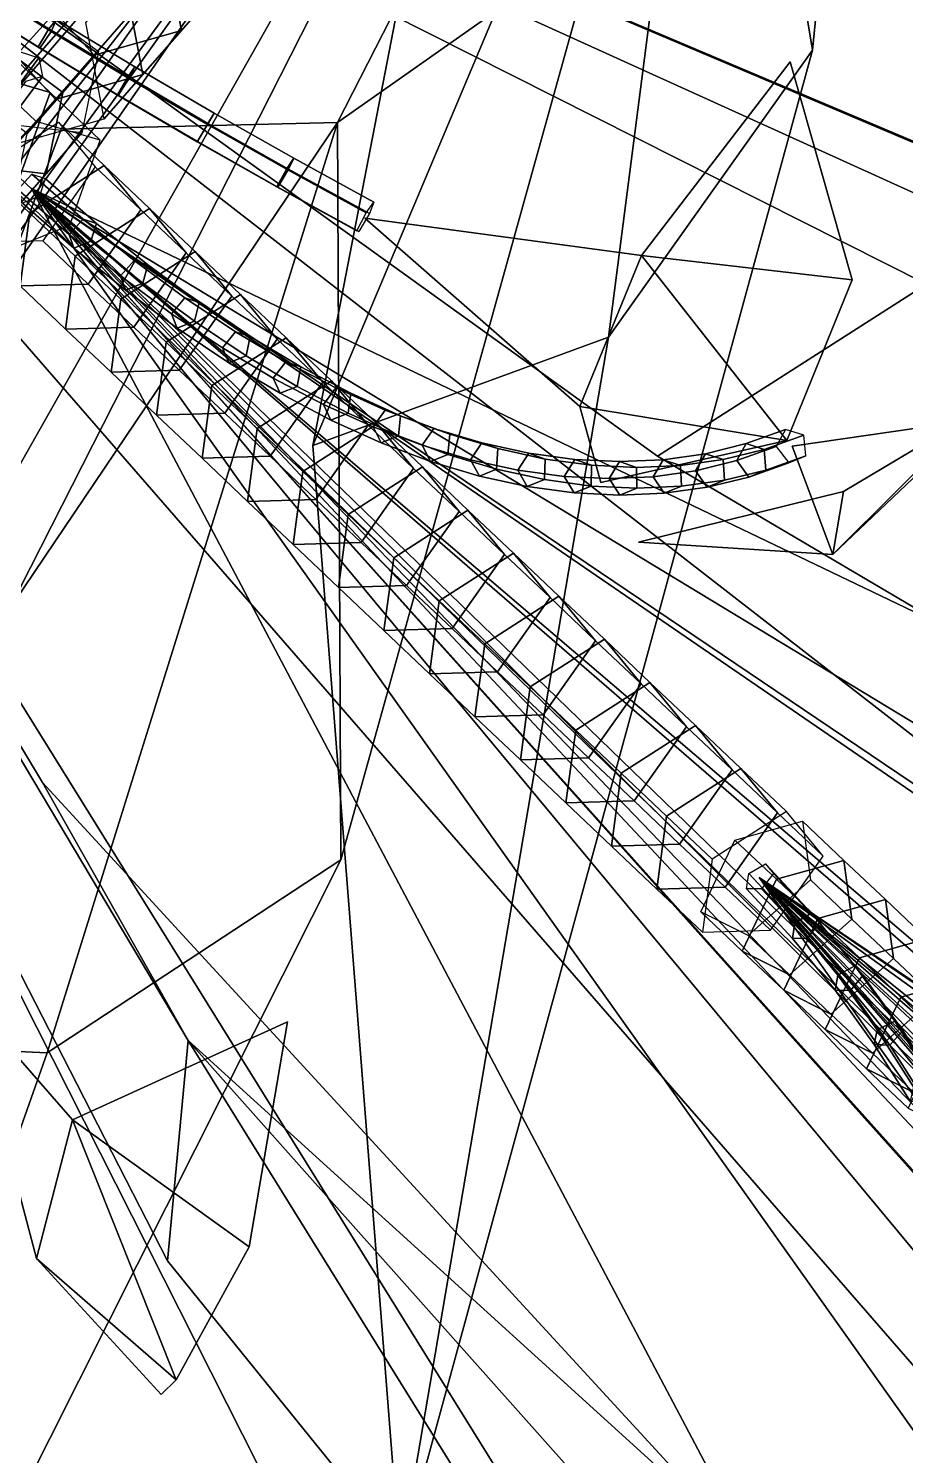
# Model space of a CAD drawing. Header units: metres. Extents: x -366 to 149, y -229 to 234.
# Drawn here: x -82.66 to -70.39, y -79.06 to -59.07 of the extents above; entities that cross this region are included whole.
import ezdxf

# ---------------------------------------------------------------- set-up
doc = ezdxf.new("R2010")
doc.units = ezdxf.units.M

msp = doc.modelspace()

# ---------------------------------------------------------------- linework, layer by layer
at = {"layer": 'coral-li_Intrnd', "color": 3}
for points in [[(-79.9828, -58.482, 506.8731), (-80.5221, -59.1005, 507.8965), (-80.7795, -57.7522, 508.5757), (-80.2403, -57.1338, 507.5523)], [(-82.2291, -57.701, 506.1616), (-82.7683, -58.3195, 507.1849), (-81.7442, -59.4491, 507.0419), (-81.2049, -58.8306, 506.0186)], [(-80.5221, -59.1005, 507.8965), (-81.06134, -59.719, 508.9199), (-81.3187, -58.3707, 509.5991), (-80.7795, -57.7522, 508.5757)], [(-82.7683, -58.3195, 507.1849), (-83.3076, -58.9379, 508.2083), (-82.2834, -60.06756, 508.0653), (-81.7442, -59.4491, 507.0419)], [(-81.06134, -59.719, 508.9199), (-81.6005, -60.3374, 509.9433), (-81.858, -58.9891, 510.6224), (-81.3187, -58.3707, 509.5991)], [(-81.2049, -58.8306, 506.0186), (-81.7442, -59.4491, 507.0419), (-80.5221, -59.1005, 507.8965), (-79.9828, -58.482, 506.8731)], [(-81.6825, -59.3975, 510.4681), (-82.1814, -59.9697, 511.4149), (-83.3138, -59.1223, 511.3303), (-82.8149, -58.5501, 510.3835)], [(-83.3076, -58.9379, 508.2083), (-83.8468, -59.5564, 509.2317), (-82.8226, -60.686, 509.0887), (-82.2834, -60.06756, 508.0653)], [(-83.06071, -59.3044, 563.848), (-82.3585, -59.9699, 564.5942), (-83.2561, -59.7088, 565.6717), (-83.9583, -59.04342, 564.9255)], [(-82.1814, -59.9697, 511.4149), (-82.6803, -60.5419, 512.3618), (-83.8127, -59.6945, 512.2772), (-83.3138, -59.1223, 511.3303)], [(-81.7442, -59.4491, 507.0419), (-82.2834, -60.06756, 508.0653), (-81.06134, -59.719, 508.9199), (-80.5221, -59.1005, 507.8965)], [(-83.4877, -60.4948, 563.1883), (-82.7855, -61.1603, 563.9345), (-82.3585, -59.9699, 564.5942), (-83.06071, -59.3044, 563.848)], [(-81.9171, -60.5353, 509.6569), (-82.416, -61.1075, 510.6037), (-82.1814, -59.9697, 511.4149), (-81.6825, -59.3975, 510.4681)], [(-83.2561, -59.7088, 565.6717), (-82.554, -60.3743, 566.4179), (-83.5441, -61.4009, 566.4341), (-84.2463, -60.7355, 565.6879)], [(-82.3585, -59.9699, 564.5942), (-81.6563, -60.6353, 565.3405), (-82.554, -60.3743, 566.4179), (-83.2561, -59.7088, 565.6717)], [(-82.2834, -60.06756, 508.0653), (-82.8226, -60.686, 509.0887), (-81.6005, -60.3374, 509.9433), (-81.06134, -59.719, 508.9199)], [(-82.416, -61.1075, 510.6037), (-82.9149, -61.6797, 511.5505), (-82.6803, -60.5419, 512.3618), (-82.1814, -59.9697, 511.4149)], [(-82.7855, -61.1603, 563.9345), (-82.08343, -61.8257, 564.6807), (-81.6563, -60.6353, 565.3405), (-82.3585, -59.9699, 564.5942)], [(-83.2205, -60.384, 509.0616), (-83.7194, -60.9562, 510.0084), (-82.416, -61.1075, 510.6037), (-81.9171, -60.5353, 509.6569)], [(-82.2401, -60.3874, 566.1108), (-81.6035, -60.9907, 566.7872), (-82.6427, -61.6586, 567.1694), (-83.2792, -61.05545, 566.4929)], [(-81.7272, -61.01052, 565.0726), (-81.09075, -61.6137, 565.7491), (-81.6035, -60.9907, 566.7872), (-82.2401, -60.3874, 566.1108)], [(-83.7194, -60.9562, 510.0084), (-84.2183, -61.5284, 510.9552), (-82.9149, -61.6797, 511.5505), (-82.416, -61.1075, 510.6037)], [(-83.2792, -61.05545, 566.4929), (-82.6427, -61.6586, 567.1694), (-82.7789, -62.6793, 566.3873), (-83.4154, -62.07615, 565.7109)], [(-81.6035, -60.9907, 566.7872), (-80.967, -61.5939, 567.4637), (-82.00623, -62.2619, 567.8458), (-82.6427, -61.6586, 567.1694)], [(-82.4617, -62.04854, 564.8381), (-81.8252, -62.6517, 565.5145), (-81.09075, -61.6137, 565.7491), (-81.7272, -61.01052, 565.0726)], [(-81.09075, -61.6137, 565.7491), (-80.4542, -62.2169, 566.4255), (-80.967, -61.5939, 567.4637), (-81.6035, -60.9907, 566.7872)], [(-83.9699, -61.6406, 564.6206), (-83.2677, -62.306, 565.3668), (-82.08343, -61.8257, 564.6807), (-82.7855, -61.1603, 563.9345)], [(-82.6427, -61.6586, 567.1694), (-82.00623, -62.2619, 567.8458), (-82.1424, -63.2826, 567.0638), (-82.7789, -62.6793, 566.3873)], [(-80.967, -61.5939, 567.4637), (-80.3305, -62.1971, 568.1401), (-81.3697, -62.8651, 568.5223), (-82.00623, -62.2619, 567.8458)], [(-81.8252, -62.6517, 565.5145), (-81.1887, -63.2549, 566.191), (-80.4542, -62.2169, 566.4255), (-81.09075, -61.6137, 565.7491)], [(-80.4542, -62.2169, 566.4255), (-79.8177, -62.8202, 567.102), (-80.3305, -62.1971, 568.1401), (-80.967, -61.5939, 567.4637)], [(-83.4154, -62.07615, 565.7109), (-82.7789, -62.6793, 566.3873), (-81.8252, -62.6517, 565.5145), (-82.4617, -62.04854, 564.8381)], [(-82.00623, -62.2619, 567.8458), (-81.3697, -62.8651, 568.5223), (-81.5059, -63.8858, 567.7402), (-82.1424, -63.2826, 567.0638)], [(-80.3305, -62.1971, 568.1401), (-79.694, -62.8003, 568.8166), (-80.7332, -63.4683, 569.1987), (-81.3697, -62.8651, 568.5223)], [(-81.1887, -63.2549, 566.191), (-80.5522, -63.8582, 566.8674), (-79.8177, -62.8202, 567.102), (-80.4542, -62.2169, 566.4255)], [(-79.8177, -62.8202, 567.102), (-79.1812, -63.4234, 567.7784), (-79.694, -62.8003, 568.8166), (-80.3305, -62.1971, 568.1401)], [(-82.7789, -62.6793, 566.3873), (-82.1424, -63.2826, 567.0638), (-81.1887, -63.2549, 566.191), (-81.8252, -62.6517, 565.5145)], [(-81.3697, -62.8651, 568.5223), (-80.7332, -63.4683, 569.1987), (-80.8694, -64.489, 568.4167), (-81.5059, -63.8858, 567.7402)], [(-79.694, -62.8003, 568.8166), (-79.05757, -63.4036, 569.493), (-80.09671, -64.07157, 569.8752), (-80.7332, -63.4683, 569.1987)], [(-80.5522, -63.8582, 566.8674), (-79.9157, -64.4614, 567.5439), (-79.1812, -63.4234, 567.7784), (-79.8177, -62.8202, 567.102)], [(-79.1812, -63.4234, 567.7784), (-78.5447, -64.02664, 568.4549), (-79.05757, -63.4036, 569.493), (-79.694, -62.8003, 568.8166)], [(-82.1424, -63.2826, 567.0638), (-81.5059, -63.8858, 567.7402), (-80.5522, -63.8582, 566.8674), (-81.1887, -63.2549, 566.191)], [(-80.7332, -63.4683, 569.1987), (-80.09671, -64.07157, 569.8752), (-80.2329, -65.09227, 569.0931), (-80.8694, -64.489, 568.4167)], [(-79.05757, -63.4036, 569.493), (-78.421, -64.00684, 570.1695), (-79.4602, -64.6748, 570.5516), (-80.09671, -64.07157, 569.8752)], [(-79.9157, -64.4614, 567.5439), (-79.2792, -65.06466, 568.2203), (-78.5447, -64.02664, 568.4549), (-79.1812, -63.4234, 567.7784)], [(-78.5447, -64.02664, 568.4549), (-77.9082, -64.6298, 569.1313), (-78.421, -64.00684, 570.1695), (-79.05757, -63.4036, 569.493)], [(-81.5059, -63.8858, 567.7402), (-80.8694, -64.489, 568.4167), (-79.9157, -64.4614, 567.5439), (-80.5522, -63.8582, 566.8674)], [(-80.09671, -64.07157, 569.8752), (-79.4602, -64.6748, 570.5516), (-79.5964, -65.6955, 569.7696), (-80.2329, -65.09227, 569.0931)], [(-78.421, -64.00684, 570.1695), (-77.7845, -64.61, 570.8459), (-78.8237, -65.278, 571.2281), (-79.4602, -64.6748, 570.5516)], [(-79.2792, -65.06466, 568.2203), (-78.6427, -65.6678, 568.8968), (-77.9082, -64.6298, 569.1313), (-78.5447, -64.02664, 568.4549)], [(-77.9082, -64.6298, 569.1313), (-77.2717, -65.233, 569.8078), (-77.7845, -64.61, 570.8459), (-78.421, -64.00684, 570.1695)], [(-80.8694, -64.489, 568.4167), (-80.2329, -65.09227, 569.0931), (-79.2792, -65.06466, 568.2203), (-79.9157, -64.4614, 567.5439)], [(-79.4602, -64.6748, 570.5516), (-78.8237, -65.278, 571.2281), (-78.9599, -66.2987, 570.446), (-79.5964, -65.6955, 569.7696)], [(-77.7845, -64.61, 570.8459), (-77.148, -65.2132, 571.5224), (-78.1871, -65.8812, 571.9045), (-78.8237, -65.278, 571.2281)], [(-78.6427, -65.6678, 568.8968), (-78.00624, -66.2711, 569.5732), (-77.2717, -65.233, 569.8078), (-77.9082, -64.6298, 569.1313)], [(-77.2717, -65.233, 569.8078), (-76.6352, -65.8363, 570.4843), (-77.148, -65.2132, 571.5224), (-77.7845, -64.61, 570.8459)], [(-80.2329, -65.09227, 569.0931), (-79.5964, -65.6955, 569.7696), (-78.6427, -65.6678, 568.8968), (-79.2792, -65.06466, 568.2203)], [(-78.8237, -65.278, 571.2281), (-78.1871, -65.8812, 571.9045), (-78.3234, -66.9019, 571.1225), (-78.9599, -66.2987, 570.446)], [(-77.148, -65.2132, 571.5224), (-76.5115, -65.8165, 572.1989), (-77.5506, -66.4844, 572.581), (-78.1871, -65.8812, 571.9045)], [(-78.00624, -66.2711, 569.5732), (-77.3697, -66.8743, 570.2497), (-76.6352, -65.8363, 570.4843), (-77.2717, -65.233, 569.8078)], [(-76.6352, -65.8363, 570.4843), (-75.9987, -66.4395, 571.1607), (-76.5115, -65.8165, 572.1989), (-77.148, -65.2132, 571.5224)], [(-79.5964, -65.6955, 569.7696), (-78.9599, -66.2987, 570.446), (-78.00624, -66.2711, 569.5732), (-78.6427, -65.6678, 568.8968)], [(-78.1871, -65.8812, 571.9045), (-77.5506, -66.4844, 572.581), (-77.6869, -67.5051, 571.799), (-78.3234, -66.9019, 571.1225)], [(-76.5115, -65.8165, 572.1989), (-75.875, -66.4197, 572.8753), (-76.9141, -67.0877, 573.2574), (-77.5506, -66.4844, 572.581)], [(-77.3697, -66.8743, 570.2497), (-76.7332, -67.4775, 570.9261), (-75.9987, -66.4395, 571.1607), (-76.6352, -65.8363, 570.4843)], [(-75.9987, -66.4395, 571.1607), (-75.3622, -67.04277, 571.8372), (-75.875, -66.4197, 572.8753), (-76.5115, -65.8165, 572.1989)], [(-78.9599, -66.2987, 570.446), (-78.3234, -66.9019, 571.1225), (-77.3697, -66.8743, 570.2497), (-78.00624, -66.2711, 569.5732)], [(-77.5506, -66.4844, 572.581), (-76.9141, -67.0877, 573.2574), (-77.0504, -68.1084, 572.4754), (-77.6869, -67.5051, 571.799)], [(-75.875, -66.4197, 572.8753), (-75.2385, -67.02297, 573.5518), (-76.2776, -67.6909, 573.9339), (-76.9141, -67.0877, 573.2574)], [(-76.7332, -67.4775, 570.9261), (-76.09673, -68.08079, 571.6026), (-75.3622, -67.04277, 571.8372), (-75.9987, -66.4395, 571.1607)], [(-75.3622, -67.04277, 571.8372), (-74.7257, -67.646, 572.5136), (-75.2385, -67.02297, 573.5518), (-75.875, -66.4197, 572.8753)], [(-78.3234, -66.9019, 571.1225), (-77.6869, -67.5051, 571.799), (-76.7332, -67.4775, 570.9261), (-77.3697, -66.8743, 570.2497)], [(-76.9141, -67.0877, 573.2574), (-76.2776, -67.6909, 573.9339), (-76.4138, -68.7116, 573.1519), (-77.0504, -68.1084, 572.4754)], [(-75.2385, -67.02297, 573.5518), (-74.602, -67.6262, 574.2282), (-75.6411, -68.2941, 574.6104), (-76.2776, -67.6909, 573.9339)], [(-76.09673, -68.08079, 571.6026), (-75.4602, -68.684, 572.2791), (-74.7257, -67.646, 572.5136), (-75.3622, -67.04277, 571.8372)], [(-74.7257, -67.646, 572.5136), (-74.0892, -68.2492, 573.1901), (-74.602, -67.6262, 574.2282), (-75.2385, -67.02297, 573.5518)], [(-77.6869, -67.5051, 571.799), (-77.0504, -68.1084, 572.4754), (-76.09673, -68.08079, 571.6026), (-76.7332, -67.4775, 570.9261)], [(-76.2776, -67.6909, 573.9339), (-75.6411, -68.2941, 574.6104), (-75.7773, -69.3148, 573.8283), (-76.4138, -68.7116, 573.1519)], [(-74.602, -67.6262, 574.2282), (-73.9655, -68.2294, 574.9047), (-75.00467, -68.8973, 575.2868), (-75.6411, -68.2941, 574.6104)], [(-75.4602, -68.684, 572.2791), (-74.8237, -69.2872, 572.9555), (-74.0892, -68.2492, 573.1901), (-74.7257, -67.646, 572.5136)], [(-74.0892, -68.2492, 573.1901), (-73.4526, -68.8524, 573.8665), (-73.9655, -68.2294, 574.9047), (-74.602, -67.6262, 574.2282)], [(-77.0504, -68.1084, 572.4754), (-76.4138, -68.7116, 573.1519), (-75.4602, -68.684, 572.2791), (-76.09673, -68.08079, 571.6026)], [(-75.6411, -68.2941, 574.6104), (-75.00467, -68.8973, 575.2868), (-75.1408, -69.918, 574.5048), (-75.7773, -69.3148, 573.8283)], [(-73.9655, -68.2294, 574.9047), (-73.329, -68.8326, 575.5811), (-74.3681, -69.5006, 575.9633), (-75.00467, -68.8973, 575.2868)], [(-74.8237, -69.2872, 572.9555), (-74.1872, -69.8904, 573.632), (-73.4526, -68.8524, 573.8665), (-74.0892, -68.2492, 573.1901)], [(-73.4526, -68.8524, 573.8665), (-72.8161, -69.4556, 574.543), (-73.329, -68.8326, 575.5811), (-73.9655, -68.2294, 574.9047)], [(-76.4138, -68.7116, 573.1519), (-75.7773, -69.3148, 573.8283), (-74.8237, -69.2872, 572.9555), (-75.4602, -68.684, 572.2791)], [(-75.00467, -68.8973, 575.2868), (-74.3681, -69.5006, 575.9633), (-74.5043, -70.5213, 575.1812), (-75.1408, -69.918, 574.5048)], [(-73.329, -68.8326, 575.5811), (-72.6925, -69.4358, 576.2576), (-73.7316, -70.1038, 576.6397), (-74.3681, -69.5006, 575.9633)], [(-74.1872, -69.8904, 573.632), (-73.5507, -70.4936, 574.3084), (-72.8161, -69.4556, 574.543), (-73.4526, -68.8524, 573.8665)], [(-72.8161, -69.4556, 574.543), (-72.1796, -70.0589, 575.2194), (-72.6925, -69.4358, 576.2576), (-73.329, -68.8326, 575.5811)], [(-75.7773, -69.3148, 573.8283), (-75.1408, -69.918, 574.5048), (-74.1872, -69.8904, 573.632), (-74.8237, -69.2872, 572.9555)], [(-74.3681, -69.5006, 575.9633), (-73.7316, -70.1038, 576.6397), (-73.8678, -71.1245, 575.8577), (-74.5043, -70.5213, 575.1812)], [(-72.6925, -69.4358, 576.2576), (-72.05602, -70.0391, 576.934), (-73.09515, -70.707, 577.3162), (-73.7316, -70.1038, 576.6397)], [(-73.5507, -70.4936, 574.3084), (-72.9142, -71.09692, 574.9849), (-72.1796, -70.0589, 575.2194), (-72.8161, -69.4556, 574.543)], [(-72.1796, -70.0589, 575.2194), (-71.5431, -70.6621, 575.8959), (-72.05602, -70.0391, 576.934), (-72.6925, -69.4358, 576.2576)], [(-75.1408, -69.918, 574.5048), (-74.5043, -70.5213, 575.1812), (-73.5507, -70.4936, 574.3084), (-74.1872, -69.8904, 573.632)], [(-73.7316, -70.1038, 576.6397), (-73.09515, -70.707, 577.3162), (-73.2313, -71.7277, 576.5341), (-73.8678, -71.1245, 575.8577)], [(-72.9142, -71.09692, 574.9849), (-72.2776, -71.7001, 575.6613), (-71.5431, -70.6621, 575.8959), (-72.1796, -70.0589, 575.2194)], [(-71.8305, -70.1728, 576.6026), (-71.2503, -70.7227, 577.2192), (-72.1952, -70.9873, 577.8724), (-72.7754, -70.4373, 577.2558)], [(-71.7185, -70.9943, 575.7646), (-71.1383, -71.5442, 576.3813), (-71.2503, -70.7227, 577.2192), (-71.8305, -70.1728, 576.6026)], [(-74.5043, -70.5213, 575.1812), (-73.8678, -71.1245, 575.8577), (-72.9142, -71.09692, 574.9849), (-73.5507, -70.4936, 574.3084)], [(-72.7754, -70.4373, 577.2558), (-72.1952, -70.9873, 577.8724), (-72.6736, -71.9919, 577.4268), (-73.2539, -71.442, 576.8101)], [(-71.2503, -70.7227, 577.2192), (-70.67, -71.2726, 577.8359), (-71.6149, -71.5372, 578.4891), (-72.1952, -70.9873, 577.8724)], [(-71.1383, -71.5442, 576.3813), (-70.558, -72.09415, 576.9979), (-70.67, -71.2726, 577.8359), (-71.2503, -70.7227, 577.2192)], [(-73.8678, -71.1245, 575.8577), (-73.2313, -71.7277, 576.5341), (-72.2776, -71.7001, 575.6613), (-72.9142, -71.09692, 574.9849)], [(-72.1952, -70.9873, 577.8724), (-71.6149, -71.5372, 578.4891), (-72.09341, -72.5418, 578.0434), (-72.6736, -71.9919, 577.4268)], [(-72.5932, -71.7742, 575.8922), (-72.01296, -72.3241, 576.5088), (-71.1383, -71.5442, 576.3813), (-71.7185, -70.9943, 575.7646)], [(-70.67, -71.2726, 577.8359), (-70.08979, -71.8225, 578.4525), (-71.0347, -72.08712, 579.1057), (-71.6149, -71.5372, 578.4891)], [(-70.558, -72.09415, 576.9979), (-69.9778, -72.644, 577.6146), (-70.08979, -71.8225, 578.4525), (-70.67, -71.2726, 577.8359)], [(-73.2539, -71.442, 576.8101), (-72.6736, -71.9919, 577.4268), (-72.01296, -72.3241, 576.5088), (-72.5932, -71.7742, 575.8922)], [(-71.6149, -71.5372, 578.4891), (-71.0347, -72.08712, 579.1057), (-71.5131, -73.09177, 578.66), (-72.09341, -72.5418, 578.0434)], [(-72.01296, -72.3241, 576.5088), (-71.4327, -72.874, 577.1254), (-70.558, -72.09415, 576.9979), (-71.1383, -71.5442, 576.3813)], [(-70.08979, -71.8225, 578.4525), (-69.5095, -72.3724, 579.0692), (-70.4544, -72.637, 579.7224), (-71.0347, -72.08712, 579.1057)], [(-72.6736, -71.9919, 577.4268), (-72.09341, -72.5418, 578.0434), (-71.4327, -72.874, 577.1254), (-72.01296, -72.3241, 576.5088)], [(-71.0347, -72.08712, 579.1057), (-70.4544, -72.637, 579.7224), (-70.9329, -73.6416, 579.2767), (-71.5131, -73.09177, 578.66)], [(-71.4327, -72.874, 577.1254), (-70.8524, -73.4239, 577.7421), (-69.9778, -72.644, 577.6146), (-70.558, -72.09415, 576.9979)], [(-69.5095, -72.3724, 579.0692), (-68.9292, -72.9224, 579.6858), (-69.8741, -73.1869, 580.339), (-70.4544, -72.637, 579.7224)], [(-72.09341, -72.5418, 578.0434), (-71.5131, -73.09177, 578.66), (-70.8524, -73.4239, 577.7421), (-71.4327, -72.874, 577.1254)], [(-70.4544, -72.637, 579.7224), (-69.8741, -73.1869, 580.339), (-70.3526, -74.1915, 579.8933), (-70.9329, -73.6416, 579.2767)], [(-70.8524, -73.4239, 577.7421), (-70.2722, -73.9738, 578.3587), (-69.3975, -73.1939, 578.2312), (-69.9778, -72.644, 577.6146)], [(-71.5131, -73.09177, 578.66), (-70.9329, -73.6416, 579.2767), (-70.2722, -73.9738, 578.3587), (-70.8524, -73.4239, 577.7421)], [(-70.9329, -73.6416, 579.2767), (-70.3526, -74.1915, 579.8933), (-69.6919, -74.5237, 578.9753), (-70.2722, -73.9738, 578.3587)]]:
    msp.add_3dface(points, dxfattribs=at)
at = {"layer": 'coral-li_Leaf', "color": 3}
for points in [[(-71.1342, -62.5916, 558.7305), (-72.0018, -59.5403, 559.2672), (-74.08321, -62.2528, 560.0167)], [(-71.1342, -62.5916, 558.7305), (-74.08321, -62.2528, 560.0167), (-72.0018, -59.5403, 559.2672)], [(-74.9462, -64.3682, 558.3983), (-74.08321, -62.2528, 560.0167), (-77.9531, -61.7283, 558.8949)], [(-74.9462, -64.3682, 558.3983), (-77.9531, -61.7283, 558.8949), (-74.08321, -62.2528, 560.0167)], [(-74.9462, -64.3682, 558.3983), (-72.05219, -64.8445, 557.7899), (-74.08321, -62.2528, 560.0167)], [(-74.9462, -64.3682, 558.3983), (-74.08321, -62.2528, 560.0167), (-72.05219, -64.8445, 557.7899)], [(-74.08321, -62.2528, 560.0167), (-72.05219, -64.8445, 557.7899), (-71.1342, -62.5916, 558.7305)], [(-74.08321, -62.2528, 560.0167), (-71.1342, -62.5916, 558.7305), (-72.05219, -64.8445, 557.7899)], [(-71.4073, -66.4395, 585.0803), (-69.1707, -64.314, 587.3844), (-71.255, -65.5593, 588.0844)], [(-71.4073, -66.4395, 585.0803), (-71.255, -65.5593, 588.0844), (-69.1707, -64.314, 587.3844)], [(-69.5267, -64.5682, 584.5156), (-69.1707, -64.314, 587.3844), (-71.4073, -66.4395, 585.0803)], [(-69.5267, -64.5682, 584.5156), (-71.4073, -66.4395, 585.0803), (-69.1707, -64.314, 587.3844)], [(-74.6532, -65.4319, 555.1011), (-72.05219, -64.8445, 557.7899), (-74.9462, -64.3682, 558.3983)], [(-74.6532, -65.4319, 555.1011), (-74.9462, -64.3682, 558.3983), (-72.05219, -64.8445, 557.7899)], [(-69.5267, -64.5682, 584.5156), (-71.4073, -66.4395, 585.0803), (-71.9766, -64.9204, 581.4937)], [(-69.5267, -64.5682, 584.5156), (-71.9766, -64.9204, 581.4937), (-71.4073, -66.4395, 585.0803)], [(-71.255, -65.5593, 588.0844), (-74.1261, -66.2685, 587.0998), (-71.4073, -66.4395, 585.0803)], [(-71.255, -65.5593, 588.0844), (-71.4073, -66.4395, 585.0803), (-74.1261, -66.2685, 587.0998)], [(-82.5508, -76.2954, 526.2493), (-82.04761, -74.3555, 528.1752), (-83.5079, -72.6868, 524.8056)], [(-82.5508, -76.2954, 526.2493), (-83.5079, -72.6868, 524.8056), (-82.04761, -74.3555, 528.1752)], [(-79.5732, -76.1337, 529.1903), (-79.03835, -72.9852, 529.2437), (-82.04761, -74.3555, 528.1752)], [(-79.5732, -76.1337, 529.1903), (-82.04761, -74.3555, 528.1752), (-79.03835, -72.9852, 529.2437)], [(-82.5508, -76.2954, 526.2493), (-80.596, -77.9954, 527.7095), (-82.04761, -74.3555, 528.1752)], [(-82.5508, -76.2954, 526.2493), (-82.04761, -74.3555, 528.1752), (-80.596, -77.9954, 527.7095)], [(-82.04761, -74.3555, 528.1752), (-80.596, -77.9954, 527.7095), (-79.5732, -76.1337, 529.1903)], [(-82.04761, -74.3555, 528.1752), (-79.5732, -76.1337, 529.1903), (-80.596, -77.9954, 527.7095)], [(-80.806, -78.2026, 523.9617), (-80.596, -77.9954, 527.7095), (-82.5508, -76.2954, 526.2493)], [(-80.806, -78.2026, 523.9617), (-82.5508, -76.2954, 526.2493), (-80.596, -77.9954, 527.7095)]]:
    msp.add_3dface(points, dxfattribs=at)
at = {"layer": 'coral-li_Mrstm', "color": 3}
for points in [[(-78.3357, -60.3917, 509.7172), (-82.2043, -60.4831, 507.4071), (-68.236, -40.6072, 474.1819)], [(-78.3357, -60.3917, 509.7172), (-68.236, -40.6072, 474.1819), (-82.2043, -60.4831, 507.4071)], [(-68.236, -40.6072, 474.1819), (-74.7082, -57.8304, 510.9317), (-78.3357, -60.3917, 509.7172)], [(-68.236, -40.6072, 474.1819), (-78.3357, -60.3917, 509.7172), (-74.7082, -57.8304, 510.9317)], [(-70.5356, -47.7057, 489.248), (-71.6916, -59.378, 508.8223), (-73.00179, -51.4173, 488.0922)], [(-70.5356, -47.7057, 489.248), (-73.00179, -51.4173, 488.0922), (-71.6916, -59.378, 508.8223)], [(-93.6638, -67.7701, 525.7754), (-97.0248, -65.6575, 523.6418), (-74.05067, -49.7138, 493.4414)], [(-93.6638, -67.7701, 525.7754), (-74.05067, -49.7138, 493.4414), (-97.0248, -65.6575, 523.6418)], [(-93.0965, -70.813, 524.2354), (-94.3998, -73.05923, 520.552), (-74.05067, -49.7138, 493.4414)], [(-93.0965, -70.813, 524.2354), (-74.05067, -49.7138, 493.4414), (-94.3998, -73.05923, 520.552)], [(-74.05067, -49.7138, 493.4414), (-89.3074, -67.4522, 527.2298), (-93.6638, -67.7701, 525.7754)], [(-74.05067, -49.7138, 493.4414), (-93.6638, -67.7701, 525.7754), (-89.3074, -67.4522, 527.2298)], [(-74.05067, -49.7138, 493.4414), (-93.4326, -69.1376, 524.0376), (-89.9748, -71.9484, 525.1941)], [(-74.05067, -49.7138, 493.4414), (-89.9748, -71.9484, 525.1941), (-93.4326, -69.1376, 524.0376)], [(-74.05067, -49.7138, 493.4414), (-92.3892, -66.6575, 526.0862), (-93.0965, -70.813, 524.2354)], [(-74.05067, -49.7138, 493.4414), (-93.0965, -70.813, 524.2354), (-92.3892, -66.6575, 526.0862)], [(-82.4999, -53.4303, 510.2062), (-92.00802, -65.4427, 538.955), (-85.7879, -49.5616, 509.5578)], [(-82.4999, -53.4303, 510.2062), (-85.7879, -49.5616, 509.5578), (-92.00802, -65.4427, 538.955)], [(-74.05067, -49.7138, 493.4414), (-91.00553, -71.4882, 523.896), (-88.5837, -69.6177, 527.3356)], [(-74.05067, -49.7138, 493.4414), (-88.5837, -69.6177, 527.3356), (-91.00553, -71.4882, 523.896)], [(-90.898, -66.9964, 527.7002), (-90.9816, -62.5972, 528.6755), (-74.05067, -49.7138, 493.4414)], [(-90.898, -66.9964, 527.7002), (-74.05067, -49.7138, 493.4414), (-90.9816, -62.5972, 528.6755)], [(-74.05067, -49.7138, 493.4414), (-88.4175, -70.4309, 525.8986), (-90.898, -66.9964, 527.7002)], [(-74.05067, -49.7138, 493.4414), (-90.898, -66.9964, 527.7002), (-88.4175, -70.4309, 525.8986)], [(-89.9748, -71.9484, 525.1941), (-86.7098, -74.6424, 523.6472), (-74.05067, -49.7138, 493.4414)], [(-89.9748, -71.9484, 525.1941), (-74.05067, -49.7138, 493.4414), (-86.7098, -74.6424, 523.6472)], [(-88.5837, -69.6177, 527.3356), (-84.5104, -68.234, 528.6788), (-74.05067, -49.7138, 493.4414)], [(-88.5837, -69.6177, 527.3356), (-74.05067, -49.7138, 493.4414), (-84.5104, -68.234, 528.6788)], [(-84.7143, -59.6921, 532.6904), (-88.8522, -56.7311, 533.2455), (-80.3728, -49.8731, 513.2079)], [(-84.7143, -59.6921, 532.6904), (-80.3728, -49.8731, 513.2079), (-88.8522, -56.7311, 533.2455)], [(-76.5679, -52.4059, 512.6584), (-84.7143, -59.6921, 532.6904), (-80.3728, -49.8731, 513.2079)], [(-76.5679, -52.4059, 512.6584), (-80.3728, -49.8731, 513.2079), (-84.7143, -59.6921, 532.6904)], [(-93.856, -50.6652, 553.7053), (-68.3681, -58.5329, 584.9709), (-70.09365, -62.6559, 586.0745)], [(-93.856, -50.6652, 553.7053), (-70.09365, -62.6559, 586.0745), (-68.3681, -58.5329, 584.9709)], [(-70.09365, -62.6559, 586.0745), (-73.8574, -65.06144, 586.6732), (-93.856, -50.6652, 553.7053)], [(-70.09365, -62.6559, 586.0745), (-93.856, -50.6652, 553.7053), (-73.8574, -65.06144, 586.6732)], [(-93.856, -50.6652, 553.7053), (-82.4677, -69.6297, 588.3423), (-80.428, -73.2467, 586.3543)], [(-93.856, -50.6652, 553.7053), (-80.428, -73.2467, 586.3543), (-82.4677, -69.6297, 588.3423)], [(-80.428, -73.2467, 586.3543), (-80.7155, -76.3286, 583.0786), (-93.856, -50.6652, 553.7053)], [(-80.428, -73.2467, 586.3543), (-93.856, -50.6652, 553.7053), (-80.7155, -76.3286, 583.0786)], [(-93.856, -50.6652, 553.7053), (-82.1985, -83.1274, 576.0522), (-77.6725, -82.7149, 575.3179)], [(-93.856, -50.6652, 553.7053), (-77.6725, -82.7149, 575.3179), (-82.1985, -83.1274, 576.0522)], [(-77.6725, -82.7149, 575.3179), (-74.4734, -81.8786, 572.2556), (-93.856, -50.6652, 553.7053)], [(-77.6725, -82.7149, 575.3179), (-93.856, -50.6652, 553.7053), (-74.4734, -81.8786, 572.2556)], [(-93.856, -50.6652, 553.7053), (-67.9301, -80.4984, 564.9705), (-65.6093, -78.06415, 568.1141)], [(-93.856, -50.6652, 553.7053), (-65.6093, -78.06415, 568.1141), (-67.9301, -80.4984, 564.9705)], [(-65.6093, -78.06415, 568.1141), (-63.6992, -74.09329, 569.0602), (-93.856, -50.6652, 553.7053)], [(-65.6093, -78.06415, 568.1141), (-93.856, -50.6652, 553.7053), (-63.6992, -74.09329, 569.0602)], [(-93.856, -50.6652, 553.7053), (-59.2478, -65.3514, 570.3082), (-60.7969, -65.6782, 574.6312)], [(-93.856, -50.6652, 553.7053), (-60.7969, -65.6782, 574.6312), (-59.2478, -65.3514, 570.3082)], [(-60.7969, -65.6782, 574.6312), (-63.182, -63.659, 577.8785), (-93.856, -50.6652, 553.7053)], [(-60.7969, -65.6782, 574.6312), (-93.856, -50.6652, 553.7053), (-63.182, -63.659, 577.8785)], [(-73.00179, -51.4173, 488.0922), (-74.546, -63.3972, 507.4451), (-78.6817, -64.9132, 504.8382)], [(-73.00179, -51.4173, 488.0922), (-78.6817, -64.9132, 504.8382), (-74.546, -63.3972, 507.4451)], [(-73.00179, -51.4173, 488.0922), (-78.6817, -64.9132, 504.8382), (-76.3742, -52.9834, 485.5455)], [(-73.00179, -51.4173, 488.0922), (-76.3742, -52.9834, 485.5455), (-78.6817, -64.9132, 504.8382)], [(-71.6916, -59.378, 508.8223), (-74.546, -63.3972, 507.4451), (-73.00179, -51.4173, 488.0922)], [(-71.6916, -59.378, 508.8223), (-73.00179, -51.4173, 488.0922), (-74.546, -63.3972, 507.4451)], [(-77.6042, -54.8825, 509.8568), (-92.00802, -65.4427, 538.955), (-82.4999, -53.4303, 510.2062)], [(-77.6042, -54.8825, 509.8568), (-82.4999, -53.4303, 510.2062), (-92.00802, -65.4427, 538.955)], [(-74.7082, -57.8304, 510.9317), (-78.2921, -70.7156, 529.4211), (-78.3357, -60.3917, 509.7172)], [(-74.7082, -57.8304, 510.9317), (-78.3357, -60.3917, 509.7172), (-78.2921, -70.7156, 529.4211)], [(-71.6916, -59.378, 508.8223), (-77.4619, -80.5123, 535.0089), (-74.546, -63.3972, 507.4451)], [(-71.6916, -59.378, 508.8223), (-74.546, -63.3972, 507.4451), (-77.4619, -80.5123, 535.0089)], [(-78.3357, -60.3917, 509.7172), (-82.4022, -73.4154, 528.0007), (-86.9769, -73.2075, 525.7145)], [(-78.3357, -60.3917, 509.7172), (-86.9769, -73.2075, 525.7145), (-82.4022, -73.4154, 528.0007)], [(-78.3357, -60.3917, 509.7172), (-86.9769, -73.2075, 525.7145), (-82.2043, -60.4831, 507.4071)], [(-78.3357, -60.3917, 509.7172), (-82.2043, -60.4831, 507.4071), (-86.9769, -73.2075, 525.7145)], [(-78.2921, -70.7156, 529.4211), (-82.4022, -73.4154, 528.0007), (-78.3357, -60.3917, 509.7172)], [(-78.2921, -70.7156, 529.4211), (-78.3357, -60.3917, 509.7172), (-82.4022, -73.4154, 528.0007)], [(-82.6214, -61.3124, 565.6448), (-57.4443, -82.8174, 589.9907), (-53.4905, -81.2939, 588.1906)], [(-82.6214, -61.3124, 565.6448), (-53.4905, -81.2939, 588.1906), (-57.4443, -82.8174, 589.9907)], [(-53.4905, -81.2939, 588.1906), (-51.2843, -80.3074, 584.3865), (-82.6214, -61.3124, 565.6448)], [(-53.4905, -81.2939, 588.1906), (-82.6214, -61.3124, 565.6448), (-51.2843, -80.3074, 584.3865)], [(-82.6214, -61.3124, 565.6448), (-58.6506, -82.08884, 591.7755), (-57.2276, -78.4639, 594.231)], [(-82.6214, -61.3124, 565.6448), (-57.2276, -78.4639, 594.231), (-58.6506, -82.08884, 591.7755)], [(-57.2276, -78.4639, 594.231), (-55.7686, -74.2036, 594.0493), (-82.6214, -61.3124, 565.6448)], [(-57.2276, -78.4639, 594.231), (-82.6214, -61.3124, 565.6448), (-55.7686, -74.2036, 594.0493)], [(-82.6214, -61.3124, 565.6448), (-60.3746, -83.5338, 592.1091), (-63.165, -83.03976, 595.7373)], [(-82.6214, -61.3124, 565.6448), (-63.165, -83.03976, 595.7373), (-60.3746, -83.5338, 592.1091)], [(-63.165, -83.03976, 595.7373), (-65.7124, -80.1627, 598.0921), (-82.6214, -61.3124, 565.6448)], [(-63.165, -83.03976, 595.7373), (-82.6214, -61.3124, 565.6448), (-65.7124, -80.1627, 598.0921)], [(-82.6214, -61.3124, 565.6448), (-60.2499, -85.169, 590.5336), (-63.1529, -88.7405, 590.642)], [(-82.6214, -61.3124, 565.6448), (-63.1529, -88.7405, 590.642), (-60.2499, -85.169, 590.5336)], [(-63.1529, -88.7405, 590.642), (-67.4665, -90.00495, 590.9656), (-82.6214, -61.3124, 565.6448)], [(-63.1529, -88.7405, 590.642), (-82.6214, -61.3124, 565.6448), (-67.4665, -90.00495, 590.9656)], [(-82.6214, -61.3124, 565.6448), (-58.4477, -84.7498, 589.2115), (-57.2078, -87.7411, 585.939)], [(-82.6214, -61.3124, 565.6448), (-57.2078, -87.7411, 585.939), (-58.4477, -84.7498, 589.2115)], [(-57.2078, -87.7411, 585.939), (-58.6232, -90.2206, 582.452), (-82.6214, -61.3124, 565.6448)], [(-57.2078, -87.7411, 585.939), (-82.6214, -61.3124, 565.6448), (-58.6232, -90.2206, 582.452)], [(-70.09365, -62.6559, 586.0745), (-60.04565, -73.2158, 602.8778), (-73.8574, -65.06144, 586.6732)], [(-70.09365, -62.6559, 586.0745), (-73.8574, -65.06144, 586.6732), (-60.04565, -73.2158, 602.8778)], [(-74.546, -63.3972, 507.4451), (-77.4619, -80.5123, 535.0089), (-78.6817, -64.9132, 504.8382)], [(-74.546, -63.3972, 507.4451), (-78.6817, -64.9132, 504.8382), (-77.4619, -80.5123, 535.0089)], [(-82.4677, -69.6297, 588.3423), (-72.664, -80.3014, 605.9701), (-80.428, -73.2467, 586.3543)], [(-82.4677, -69.6297, 588.3423), (-80.428, -73.2467, 586.3543), (-72.664, -80.3014, 605.9701)], [(-78.2921, -70.7156, 529.4211), (-88.8856, -91.7839, 554.1111), (-82.4022, -73.4154, 528.0007)], [(-78.2921, -70.7156, 529.4211), (-82.4022, -73.4154, 528.0007), (-88.8856, -91.7839, 554.1111)], [(-72.4373, -70.964, 576.468), (-45.8169, -93.2867, 598.4252), (-46.8783, -91.5283, 602.5454)], [(-72.4373, -70.964, 576.468), (-46.8783, -91.5283, 602.5454), (-45.8169, -93.2867, 598.4252)], [(-46.8783, -91.5283, 602.5454), (-47.8071, -87.7645, 604.8436), (-72.4373, -70.964, 576.468)], [(-46.8783, -91.5283, 602.5454), (-72.4373, -70.964, 576.468), (-47.8071, -87.7645, 604.8436)], [(-72.4373, -70.964, 576.468), (-46.3768, -89.7876, 602.0726), (-49.4861, -92.4546, 604.1733)], [(-72.4373, -70.964, 576.468), (-49.4861, -92.4546, 604.1733), (-46.3768, -89.7876, 602.0726)], [(-49.4861, -92.4546, 604.1733), (-53.6144, -92.6256, 605.9731), (-72.4373, -70.964, 576.468)], [(-49.4861, -92.4546, 604.1733), (-72.4373, -70.964, 576.468), (-53.6144, -92.6256, 605.9731)], [(-72.4373, -70.964, 576.468), (-50.468, -91.00504, 604.8367), (-50.6089, -95.1459, 602.8298)], [(-72.4373, -70.964, 576.468), (-50.6089, -95.1459, 602.8298), (-50.468, -91.00504, 604.8367)], [(-50.6089, -95.1459, 602.8298), (-53.2011, -98.1347, 600.6713), (-72.4373, -70.964, 576.468)], [(-50.6089, -95.1459, 602.8298), (-72.4373, -70.964, 576.468), (-53.2011, -98.1347, 600.6713)], [(-72.4373, -70.964, 576.468), (-52.4748, -95.2679, 602.9235), (-48.7054, -95.9081, 600.359)], [(-72.4373, -70.964, 576.468), (-48.7054, -95.9081, 600.359), (-52.4748, -95.2679, 602.9235)], [(-48.7054, -95.9081, 600.359), (-47.1344, -96.7298, 596.2156), (-72.4373, -70.964, 576.468)], [(-48.7054, -95.9081, 600.359), (-72.4373, -70.964, 576.468), (-47.1344, -96.7298, 596.2156)], [(-72.4373, -70.964, 576.468), (-49.6426, -96.7249, 598.959), (-46.3885, -93.6949, 600.1525)], [(-72.4373, -70.964, 576.468), (-46.3885, -93.6949, 600.1525), (-49.6426, -96.7249, 598.959)], [(-46.3885, -93.6949, 600.1525), (-43.7418, -90.3393, 598.7221), (-72.4373, -70.964, 576.468)], [(-46.3885, -93.6949, 600.1525), (-72.4373, -70.964, 576.468), (-43.7418, -90.3393, 598.7221)], [(-82.4022, -73.4154, 528.0007), (-88.8856, -91.7839, 554.1111), (-86.9769, -73.2075, 525.7145)], [(-82.4022, -73.4154, 528.0007), (-86.9769, -73.2075, 525.7145), (-88.8856, -91.7839, 554.1111)], [(-80.428, -73.2467, 586.3543), (-71.2478, -88.04692, 600.1928), (-80.7155, -76.3286, 583.0786)], [(-80.428, -73.2467, 586.3543), (-80.7155, -76.3286, 583.0786), (-71.2478, -88.04692, 600.1928)], [(-72.664, -80.3014, 605.9701), (-70.5458, -84.3487, 603.6611), (-80.428, -73.2467, 586.3543)], [(-72.664, -80.3014, 605.9701), (-80.428, -73.2467, 586.3543), (-70.5458, -84.3487, 603.6611)], [(-80.428, -73.2467, 586.3543), (-70.5458, -84.3487, 603.6611), (-71.2478, -88.04692, 600.1928)], [(-80.428, -73.2467, 586.3543), (-71.2478, -88.04692, 600.1928), (-70.5458, -84.3487, 603.6611)]]:
    msp.add_3dface(points, dxfattribs=at)
at = {"layer": 'coral-li_Petiole', "color": 3}
for points in [[(-83.3507, -58.2735, 558.8677), (-82.2676, -58.9486, 558.9922), (-82.3771, -59.07862, 559.2393), (-83.4719, -58.3961, 559.1132)], [(-83.4206, -58.4456, 558.6323), (-82.3448, -59.116, 558.7557), (-82.2676, -58.9486, 558.9922), (-83.3507, -58.2735, 558.8677)], [(-83.4719, -58.3961, 559.1132), (-82.3771, -59.07862, 559.2393), (-82.5246, -59.3311, 559.1528), (-83.6194, -58.6486, 559.0267)], [(-83.5857, -58.6761, 558.73), (-82.5027, -59.3511, 558.8544), (-82.3448, -59.116, 558.7557), (-83.4206, -58.4456, 558.6323)], [(-83.6194, -58.6486, 559.0267), (-82.5246, -59.3311, 559.1528), (-82.5027, -59.3511, 558.8544), (-83.5857, -58.6761, 558.73)], [(-82.3771, -59.07862, 559.2393), (-81.269, -59.748, 559.3045), (-81.4165, -60.0006, 559.2181), (-82.5246, -59.3311, 559.1528)], [(-82.5027, -59.3511, 558.8544), (-81.4066, -60.01326, 558.9186), (-81.256, -59.7736, 558.8193), (-82.3448, -59.116, 558.7557)], [(-82.2676, -58.9486, 558.9922), (-81.1715, -59.6107, 559.0564), (-81.269, -59.748, 559.3045), (-82.3771, -59.07862, 559.2393)], [(-82.3448, -59.116, 558.7557), (-81.256, -59.7736, 558.8193), (-81.1715, -59.6107, 559.0564), (-82.2676, -58.9486, 558.9922)], [(-82.5246, -59.3311, 559.1528), (-81.4165, -60.0006, 559.2181), (-81.4066, -60.01326, 558.9186), (-82.5027, -59.3511, 558.8544)], [(-82.5174, -59.4867, 509.9693), (-82.99, -60.1229, 510.9704), (-83.2644, -60.03299, 510.898), (-82.7918, -59.3967, 509.8969)], [(-82.464, -59.7446, 509.8306), (-82.9366, -60.3808, 510.8317), (-82.99, -60.1229, 510.9704), (-82.5174, -59.4867, 509.9693)], [(-81.1715, -59.6107, 559.0564), (-80.06487, -60.2582, 559.0602), (-80.1503, -60.4028, 559.3087), (-81.269, -59.748, 559.3045)], [(-81.256, -59.7736, 558.8193), (-80.1568, -60.4168, 558.8229), (-80.06487, -60.2582, 559.0602), (-81.1715, -59.6107, 559.0564)], [(-82.7049, -59.8165, 509.6711), (-83.1775, -60.4527, 510.6722), (-82.9366, -60.3808, 510.8317), (-82.464, -59.7446, 509.8306)], [(-81.269, -59.748, 559.3045), (-80.1503, -60.4028, 559.3087), (-80.2978, -60.6553, 559.2223), (-81.4165, -60.0006, 559.2181)], [(-81.4066, -60.01326, 558.9186), (-80.2999, -60.6608, 558.9225), (-80.1568, -60.4168, 558.8229), (-81.256, -59.7736, 558.8193)], [(-81.4165, -60.0006, 559.2181), (-80.2978, -60.6553, 559.2223), (-80.2999, -60.6608, 558.9225), (-81.4066, -60.01326, 558.9186)], [(-80.1568, -60.4168, 558.8229), (-79.0498, -61.04405, 558.7666), (-78.9503, -60.8897, 559.0038), (-80.06487, -60.2582, 559.0602)], [(-80.06487, -60.2582, 559.0602), (-78.9503, -60.8897, 559.0038), (-79.0237, -61.04131, 559.252), (-80.1503, -60.4028, 559.3087)], [(-80.2999, -60.6608, 558.9225), (-79.1854, -61.2923, 558.866), (-79.0498, -61.04405, 558.7666), (-80.1568, -60.4168, 558.8229)], [(-80.1503, -60.4028, 559.3087), (-79.0237, -61.04131, 559.252), (-79.1711, -61.2938, 559.1656), (-80.2978, -60.6553, 559.2223)], [(-80.2978, -60.6553, 559.2223), (-79.1711, -61.2938, 559.1656), (-79.1854, -61.2923, 558.866), (-80.2999, -60.6608, 558.9225)], [(-79.0498, -61.04405, 558.7666), (-77.9376, -61.6537, 558.6505), (-77.8307, -61.5036, 558.8871), (-78.9503, -60.8897, 559.0038)], [(-78.9503, -60.8897, 559.0038), (-77.8307, -61.5036, 558.8871), (-77.8918, -61.662, 559.1344), (-79.0237, -61.04131, 559.252)], [(-82.6147, -61.1149, 565.7946), (-81.896, -61.7456, 566.5936), (-82.09295, -61.9591, 566.6021), (-82.8115, -61.3284, 565.8032)], [(-82.427, -61.1725, 565.5804), (-81.7084, -61.8032, 566.3793), (-81.896, -61.7456, 566.5936), (-82.6147, -61.1149, 565.7946)], [(-79.1854, -61.2923, 558.866), (-78.06583, -61.9062, 558.7493), (-77.9376, -61.6537, 558.6505), (-79.0498, -61.04405, 558.7666)], [(-79.0237, -61.04131, 559.252), (-77.8918, -61.662, 559.1344), (-78.03931, -61.9145, 559.048), (-79.1711, -61.2938, 559.1656)], [(-82.8115, -61.3284, 565.8032), (-82.09295, -61.9591, 566.6021), (-82.02882, -62.1507, 566.3932), (-82.7474, -61.5199, 565.5943)], [(-82.5062, -61.4221, 565.4545), (-81.7875, -62.05286, 566.2535), (-81.7084, -61.8032, 566.3793), (-82.427, -61.1725, 565.5804)], [(-79.1711, -61.2938, 559.1656), (-78.03931, -61.9145, 559.048), (-78.06583, -61.9062, 558.7493), (-79.1854, -61.2923, 558.866)], [(-82.7474, -61.5199, 565.5943), (-82.02882, -62.1507, 566.3932), (-81.7875, -62.05286, 566.2535), (-82.5062, -61.4221, 565.4545)], [(-81.896, -61.7456, 566.5936), (-81.1836, -62.321, 567.4205), (-81.3757, -62.5386, 567.4345), (-82.09295, -61.9591, 566.6021)], [(-81.7084, -61.8032, 566.3793), (-80.9912, -62.3826, 567.2117), (-81.1836, -62.321, 567.4205), (-81.896, -61.7456, 566.5936)], [(-81.7875, -62.05286, 566.2535), (-81.06252, -62.6389, 567.0948), (-80.9912, -62.3826, 567.2117), (-81.7084, -61.8032, 566.3793)], [(-82.09295, -61.9591, 566.6021), (-81.3757, -62.5386, 567.4345), (-81.3037, -62.7367, 567.2346), (-82.02882, -62.1507, 566.3932)], [(-82.02882, -62.1507, 566.3932), (-81.3037, -62.7367, 567.2346), (-81.06252, -62.6389, 567.0948), (-81.7875, -62.05286, 566.2535)], [(-81.1836, -62.321, 567.4205), (-80.4722, -62.846, 568.2811), (-80.6594, -63.06738, 568.3008), (-81.3757, -62.5386, 567.4345)], [(-80.9912, -62.3826, 567.2117), (-80.2749, -62.9114, 568.0781), (-80.4722, -62.846, 568.2811), (-81.1836, -62.321, 567.4205)], [(-81.3757, -62.5386, 567.4345), (-80.6594, -63.06738, 568.3008), (-80.5796, -63.2715, 568.1101), (-81.3037, -62.7367, 567.2346)], [(-81.06252, -62.6389, 567.0948), (-80.3383, -63.1737, 567.9704), (-80.2749, -62.9114, 568.0781), (-80.9912, -62.3826, 567.2117)], [(-81.3037, -62.7367, 567.2346), (-80.5796, -63.2715, 568.1101), (-80.3383, -63.1737, 567.9704), (-81.06252, -62.6389, 567.0948)], [(-80.4722, -62.846, 568.2811), (-79.7634, -63.3194, 569.1732), (-79.9458, -63.5441, 569.1989), (-80.6594, -63.06738, 568.3008)], [(-80.2749, -62.9114, 568.0781), (-79.5613, -63.3882, 568.9761), (-79.7634, -63.3194, 569.1732), (-80.4722, -62.846, 568.2811)], [(-80.3383, -63.1737, 567.9704), (-79.6169, -63.656, 568.8781), (-79.5613, -63.3882, 568.9761), (-80.2749, -62.9114, 568.0781)], [(-80.6594, -63.06738, 568.3008), (-79.9458, -63.5441, 569.1989), (-79.8581, -63.7538, 569.0178), (-80.5796, -63.2715, 568.1101)], [(-80.5796, -63.2715, 568.1101), (-79.8581, -63.7538, 569.0178), (-79.6169, -63.656, 568.8781), (-80.3383, -63.1737, 567.9704)], [(-79.7634, -63.3194, 569.1732), (-79.05897, -63.7401, 570.0947), (-79.2366, -63.9678, 570.1265), (-79.9458, -63.5441, 569.1989)], [(-79.5613, -63.3882, 568.9761), (-78.852, -63.8118, 569.9037), (-79.05897, -63.7401, 570.0947), (-79.7634, -63.3194, 569.1732)], [(-79.6169, -63.656, 568.8781), (-78.8999, -64.0846, 569.8157), (-78.852, -63.8118, 569.9037), (-79.5613, -63.3882, 568.9761)], [(-79.9458, -63.5441, 569.1989), (-79.2366, -63.9678, 570.1265), (-79.1411, -64.1824, 569.9555), (-79.8581, -63.7538, 569.0178)], [(-79.8581, -63.7538, 569.0178), (-79.1411, -64.1824, 569.9555), (-78.8999, -64.0846, 569.8157), (-79.6169, -63.656, 568.8781)], [(-79.05897, -63.7401, 570.0947), (-78.3605, -64.1069, 571.0435), (-78.5334, -64.3373, 571.0815), (-79.2366, -63.9678, 570.1265)], [(-78.852, -63.8118, 569.9037), (-78.1489, -64.1814, 570.8588), (-78.3605, -64.1069, 571.0435), (-79.05897, -63.7401, 570.0947)], [(-78.8999, -64.0846, 569.8157), (-78.189, -64.4584, 570.7811), (-78.1489, -64.1814, 570.8588), (-78.852, -63.8118, 569.9037)], [(-79.2366, -63.9678, 570.1265), (-78.5334, -64.3373, 571.0815), (-78.4302, -64.5563, 570.9208), (-79.1411, -64.1824, 569.9555)], [(-79.1411, -64.1824, 569.9555), (-78.4302, -64.5563, 570.9208), (-78.189, -64.4584, 570.7811), (-78.8999, -64.0846, 569.8157)], [(-78.3605, -64.1069, 571.0435), (-77.6699, -64.4191, 572.017), (-77.8381, -64.6518, 572.0617), (-78.5334, -64.3373, 571.0815)], [(-78.1489, -64.1814, 570.8588), (-77.4536, -64.4959, 571.8389), (-77.6699, -64.4191, 572.017), (-78.3605, -64.1069, 571.0435)], [(-78.5334, -64.3373, 571.0815), (-77.8381, -64.6518, 572.0617), (-77.7272, -64.8745, 571.9116), (-78.4302, -64.5563, 570.9208)], [(-78.189, -64.4584, 570.7811), (-77.486, -64.7767, 571.7719), (-77.4536, -64.4959, 571.8389), (-78.1489, -64.1814, 570.8588)], [(-78.4302, -64.5563, 570.9208), (-77.7272, -64.8745, 571.9116), (-77.486, -64.7767, 571.7719), (-78.189, -64.4584, 570.7811)], [(-77.6699, -64.4191, 572.017), (-76.9887, -64.6759, 573.0132), (-77.1522, -64.9105, 573.0646), (-77.8381, -64.6518, 572.0617)], [(-77.4536, -64.4959, 571.8389), (-76.7677, -64.7546, 572.8418), (-76.9887, -64.6759, 573.0132), (-77.6699, -64.4191, 572.017)], [(-77.486, -64.7767, 571.7719), (-76.7926, -65.03859, 572.7855), (-76.7677, -64.7546, 572.8418), (-77.4536, -64.4959, 571.8389)], [(-77.8381, -64.6518, 572.0617), (-77.1522, -64.9105, 573.0646), (-77.03384, -65.1364, 572.9253), (-77.7272, -64.8745, 571.9116)], [(-76.9887, -64.6759, 573.0132), (-76.3185, -64.8767, 574.0295), (-76.4774, -65.1129, 574.0877), (-77.1522, -64.9105, 573.0646)], [(-76.7677, -64.7546, 572.8418), (-76.09295, -64.9569, 573.8649), (-76.3185, -64.8767, 574.0295), (-76.9887, -64.6759, 573.0132)], [(-72.6173, -64.8871, 580.411), (-72.06776, -64.6898, 581.4979), (-72.1975, -64.9261, 581.6064), (-72.7509, -65.1245, 580.5121)], [(-72.3664, -64.9686, 580.2894), (-71.813, -64.7701, 581.3836), (-72.06776, -64.6898, 581.4979), (-72.6173, -64.8871, 580.411)], [(-77.7272, -64.8745, 571.9116), (-77.03384, -65.1364, 572.9253), (-76.7926, -65.03859, 572.7855), (-77.486, -64.7767, 571.7719)], [(-77.1522, -64.9105, 573.0646), (-76.4774, -65.1129, 574.0877), (-76.3516, -65.3412, 573.9595), (-77.03384, -65.1364, 572.9253)], [(-76.7926, -65.03859, 572.7855), (-76.1104, -65.2434, 573.8198), (-76.09295, -64.9569, 573.8649), (-76.7677, -64.7546, 572.8418)], [(-76.3185, -64.8767, 574.0295), (-75.6609, -65.021, 575.0636), (-75.8154, -65.2583, 575.1287), (-76.4774, -65.1129, 574.0877)], [(-76.09295, -64.9569, 573.8649), (-75.4309, -65.1023, 574.9059), (-75.6609, -65.021, 575.0636), (-76.3185, -64.8767, 574.0295)], [(-73.1885, -65.02797, 579.3264), (-72.6173, -64.8871, 580.411), (-72.7509, -65.1245, 580.5121), (-73.326, -65.2661, 579.4202)], [(-72.9415, -65.1101, 579.1974), (-72.3664, -64.9686, 580.2894), (-72.6173, -64.8871, 580.411), (-73.1885, -65.02797, 579.3264)], [(-72.7509, -65.1245, 580.5121), (-72.1975, -64.9261, 581.6064), (-72.02416, -65.1546, 581.5601), (-72.5837, -65.3549, 580.4539)], [(-72.3425, -65.2571, 580.3141), (-71.7829, -65.05681, 581.4203), (-71.813, -64.7701, 581.3836), (-72.3664, -64.9686, 580.2894)], [(-77.03384, -65.1364, 572.9253), (-76.3516, -65.3412, 573.9595), (-76.1104, -65.2434, 573.8198), (-76.7926, -65.03859, 572.7855)], [(-76.4774, -65.1129, 574.0877), (-75.8154, -65.2583, 575.1287), (-75.6822, -65.4885, 575.0118), (-76.3516, -65.3412, 573.9595)], [(-76.1104, -65.2434, 573.8198), (-75.441, -65.3907, 574.872), (-75.4309, -65.1023, 574.9059), (-76.09295, -64.9569, 573.8649)], [(-75.6609, -65.021, 575.0636), (-75.01768, -65.1083, 576.1128), (-75.1677, -65.3464, 576.1849), (-75.8154, -65.2583, 575.1287)], [(-75.4309, -65.1023, 574.9059), (-74.7832, -65.1905, 575.9622), (-75.01768, -65.1083, 576.1128), (-75.6609, -65.021, 575.0636)], [(-75.441, -65.3907, 574.872), (-74.7861, -65.4802, 575.9398), (-74.7832, -65.1905, 575.9622), (-75.4309, -65.1023, 574.9059)], [(-75.01768, -65.1083, 576.1128), (-74.3901, -65.1386, 577.1748), (-74.5359, -65.3772, 577.254), (-75.1677, -65.3464, 576.1849)], [(-74.7832, -65.1905, 575.9622), (-74.1514, -65.2212, 577.0313), (-74.3901, -65.1386, 577.1748), (-75.01768, -65.1083, 576.1128)], [(-74.3901, -65.1386, 577.1748), (-73.78, -65.1118, 578.2468), (-73.9215, -65.3504, 578.3333), (-74.5359, -65.3772, 577.254)], [(-74.1514, -65.2212, 577.0313), (-73.537, -65.1944, 578.1106), (-73.78, -65.1118, 578.2468), (-74.3901, -65.1386, 577.1748)], [(-73.78, -65.1118, 578.2468), (-73.1885, -65.02797, 579.3264), (-73.326, -65.2661, 579.4202), (-73.9215, -65.3504, 578.3333)], [(-73.537, -65.1944, 578.1106), (-72.9415, -65.1101, 579.1974), (-73.1885, -65.02797, 579.3264), (-73.78, -65.1118, 578.2468)], [(-73.5261, -65.4847, 578.1116), (-72.924, -65.3999, 579.2103), (-72.9415, -65.1101, 579.1974), (-73.537, -65.1944, 578.1106)], [(-73.326, -65.2661, 579.4202), (-72.7509, -65.1245, 580.5121), (-72.5837, -65.3549, 580.4539), (-73.1653, -65.4977, 579.35)], [(-72.924, -65.3999, 579.2103), (-72.3425, -65.2571, 580.3141), (-72.3664, -64.9686, 580.2894), (-72.9415, -65.1101, 579.1974)], [(-72.5837, -65.3549, 580.4539), (-72.02416, -65.1546, 581.5601), (-71.7829, -65.05681, 581.4203), (-72.3425, -65.2571, 580.3141)], [(-76.3516, -65.3412, 573.9595), (-75.6822, -65.4885, 575.0118), (-75.441, -65.3907, 574.872), (-76.1104, -65.2434, 573.8198)], [(-75.8154, -65.2583, 575.1287), (-75.1677, -65.3464, 576.1849), (-75.02741, -65.578, 576.0795), (-75.6822, -65.4885, 575.0118)], [(-74.7861, -65.4802, 575.9398), (-74.1473, -65.5115, 577.0205), (-74.1514, -65.2212, 577.0313), (-74.7832, -65.1905, 575.9622)], [(-74.1473, -65.5115, 577.0205), (-73.5261, -65.4847, 578.1116), (-73.537, -65.1944, 578.1106), (-74.1514, -65.2212, 577.0313)], [(-73.9215, -65.3504, 578.3333), (-73.326, -65.2661, 579.4202), (-73.1653, -65.4977, 579.35), (-73.7674, -65.5826, 578.2513)], [(-73.1653, -65.4977, 579.35), (-72.5837, -65.3549, 580.4539), (-72.3425, -65.2571, 580.3141), (-72.924, -65.3999, 579.2103)], [(-75.6822, -65.4885, 575.0118), (-75.02741, -65.578, 576.0795), (-74.7861, -65.4802, 575.9398), (-75.441, -65.3907, 574.872)], [(-75.1677, -65.3464, 576.1849), (-74.5359, -65.3772, 577.254), (-74.3886, -65.6094, 577.1603), (-75.02741, -65.578, 576.0795)], [(-75.02741, -65.578, 576.0795), (-74.3886, -65.6094, 577.1603), (-74.1473, -65.5115, 577.0205), (-74.7861, -65.4802, 575.9398)], [(-74.5359, -65.3772, 577.254), (-73.9215, -65.3504, 578.3333), (-73.7674, -65.5826, 578.2513), (-74.3886, -65.6094, 577.1603)], [(-74.3886, -65.6094, 577.1603), (-73.7674, -65.5826, 578.2513), (-73.5261, -65.4847, 578.1116), (-74.1473, -65.5115, 577.0205)], [(-73.7674, -65.5826, 578.2513), (-73.1653, -65.4977, 579.35), (-72.924, -65.3999, 579.2103), (-73.5261, -65.4847, 578.1116)], [(-72.5815, -70.9064, 576.6491), (-71.9358, -71.5991, 577.3838), (-71.9697, -71.8152, 577.2098), (-72.6154, -71.1225, 576.4752)], [(-72.3496, -70.7694, 576.5745), (-71.7039, -71.4621, 577.3092), (-71.9358, -71.5991, 577.3838), (-72.5815, -70.9064, 576.6491)], [(-72.4048, -71.121, 576.2914), (-71.7591, -71.8138, 577.0261), (-71.5931, -71.5968, 577.0848), (-72.2388, -70.904, 576.3501)], [(-72.2388, -70.904, 576.3501), (-71.5931, -71.5968, 577.0848), (-71.7039, -71.4621, 577.3092), (-72.3496, -70.7694, 576.5745)], [(-72.6154, -71.1225, 576.4752), (-71.9697, -71.8152, 577.2098), (-71.7591, -71.8138, 577.0261), (-72.4048, -71.121, 576.2914)], [(-71.7039, -71.4621, 577.3092), (-71.09807, -72.1987, 578.0505), (-71.3367, -72.3279, 578.1171), (-71.9358, -71.5991, 577.3838)], [(-71.5931, -71.5968, 577.0848), (-70.9872, -72.3333, 577.8262), (-71.09807, -72.1987, 578.0505), (-71.7039, -71.4621, 577.3092)], [(-71.9358, -71.5991, 577.3838), (-71.3367, -72.3279, 578.1171), (-71.3748, -72.5393, 577.9382), (-71.9697, -71.8152, 577.2098)], [(-71.7591, -71.8138, 577.0261), (-71.16, -72.5426, 577.7595), (-70.9872, -72.3333, 577.8262), (-71.5931, -71.5968, 577.0848)], [(-71.9697, -71.8152, 577.2098), (-71.3748, -72.5393, 577.9382), (-71.16, -72.5426, 577.7595), (-71.7591, -71.8138, 577.0261)], [(-71.3367, -72.3279, 578.1171), (-70.7836, -73.09316, 578.8495), (-70.8256, -73.2994, 578.6657), (-71.3748, -72.5393, 577.9382)], [(-71.09807, -72.1987, 578.0505), (-70.5386, -72.972, 578.791), (-70.7836, -73.09316, 578.8495), (-71.3367, -72.3279, 578.1171)], [(-70.9872, -72.3333, 577.8262), (-70.4278, -73.1067, 578.5666), (-70.5386, -72.972, 578.791), (-71.09807, -72.1987, 578.0505)], [(-71.16, -72.5426, 577.7595), (-70.6069, -73.3078, 578.4919), (-70.4278, -73.1067, 578.5666), (-70.9872, -72.3333, 577.8262)], [(-71.3748, -72.5393, 577.9382), (-70.8256, -73.2994, 578.6657), (-70.6069, -73.3078, 578.4919), (-71.16, -72.5426, 577.7595)], [(-70.7836, -73.09316, 578.8495), (-70.2778, -73.8928, 579.5793), (-70.3234, -74.09391, 579.3906), (-70.8256, -73.2994, 578.6657)], [(-70.5386, -72.972, 578.791), (-70.02709, -73.7803, 579.5287), (-70.2778, -73.8928, 579.5793), (-70.7836, -73.09316, 578.8495)], [(-70.6069, -73.3078, 578.4919), (-70.1012, -74.1075, 579.2216), (-69.9162, -73.915, 579.3043), (-70.4278, -73.1067, 578.5666)], [(-70.4278, -73.1067, 578.5666), (-69.9162, -73.915, 579.3043), (-70.02709, -73.7803, 579.5287), (-70.5386, -72.972, 578.791)], [(-70.8256, -73.2994, 578.6657), (-70.3234, -74.09391, 579.3906), (-70.1012, -74.1075, 579.2216), (-70.6069, -73.3078, 578.4919)]]:
    msp.add_3dface(points, dxfattribs=at)

doc.saveas('drawing.dxf')
